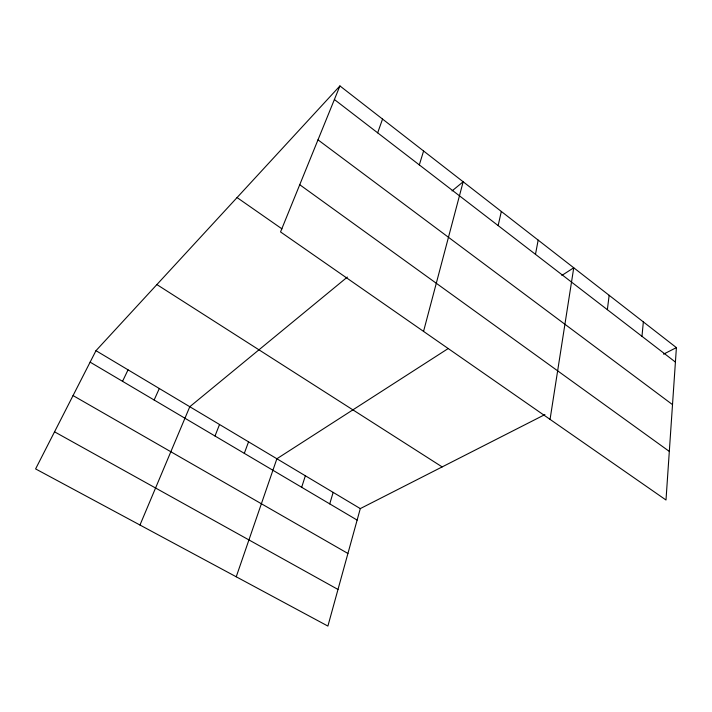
<?xml version="1.0" encoding="UTF-8"?>
<svg xmlns="http://www.w3.org/2000/svg" width="712" height="712" viewBox="0 0 712 712"><rect width="100%" height="100%" fill="white"/><g stroke="black" fill="none" stroke-linecap="round" stroke-linejoin="round"><path stroke-width="1.07" d="M676.4 347.616L665.996 500.011L280.537 231.934L339.927 85.93L676.4 347.616L663.557 354.149M641.975 336.322L643.345 321.904M607.363 309.675L609.152 295.311M550.056 419.377L573.747 267.774L561.857 275.428M535.477 254.335L538.174 240.104M498.142 225.588L501.328 211.455M423.551 331.392L463.165 181.774L452.058 190.914M544.92 414.58L360.299 508.599L327.894 626.071L35.6 468.914L95.978 350.678L339.927 85.93M329.736 503.882L333.163 492.392M419.315 164.908L423.596 150.997M301.674 487.284L305.359 475.776M236.233 576.791L276.879 458.759L448.24 348.515M377.663 132.833L382.549 119.073M244.305 453.348L248.55 441.841M214.997 436.011L219.536 424.503M139.97 525.029L189.792 406.73L347.367 277.057M154.139 400.01L159.31 388.521M122.544 381.32L128.044 369.84M54.539 431.819L337.995 589.456M73.051 395.569L347.919 553.464M90.121 362.141L357.13 520.089M95.978 350.678L360.299 508.599M156.88 284.577L442.161 466.912M237.06 197.562L281.979 228.881M299.743 184.728L669.316 451.417M317.997 139.846L672.511 404.621M334.4 99.529L675.412 362.07"/></g></svg>
